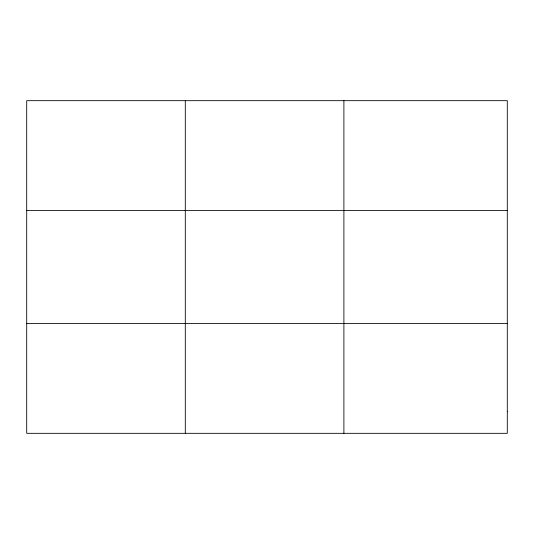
<?xml version="1.0" encoding="UTF-8"?>
<svg xmlns="http://www.w3.org/2000/svg" width="534" height="534" viewBox="0 0 534 534"><rect width="100%" height="100%" fill="white"/><g stroke="black" fill="none" stroke-linecap="round" stroke-linejoin="round"><path stroke-width="0.8" d="M185.298 433.321L185.298 100.679M343.896 433.321L343.896 100.679M26.7 210.449L507.3 210.449M26.7 323.551L507.3 323.551M507.3 411.367L507.3 433.321L26.7 433.321L26.7 100.679L507.3 100.679L507.3 411.367"/></g></svg>
